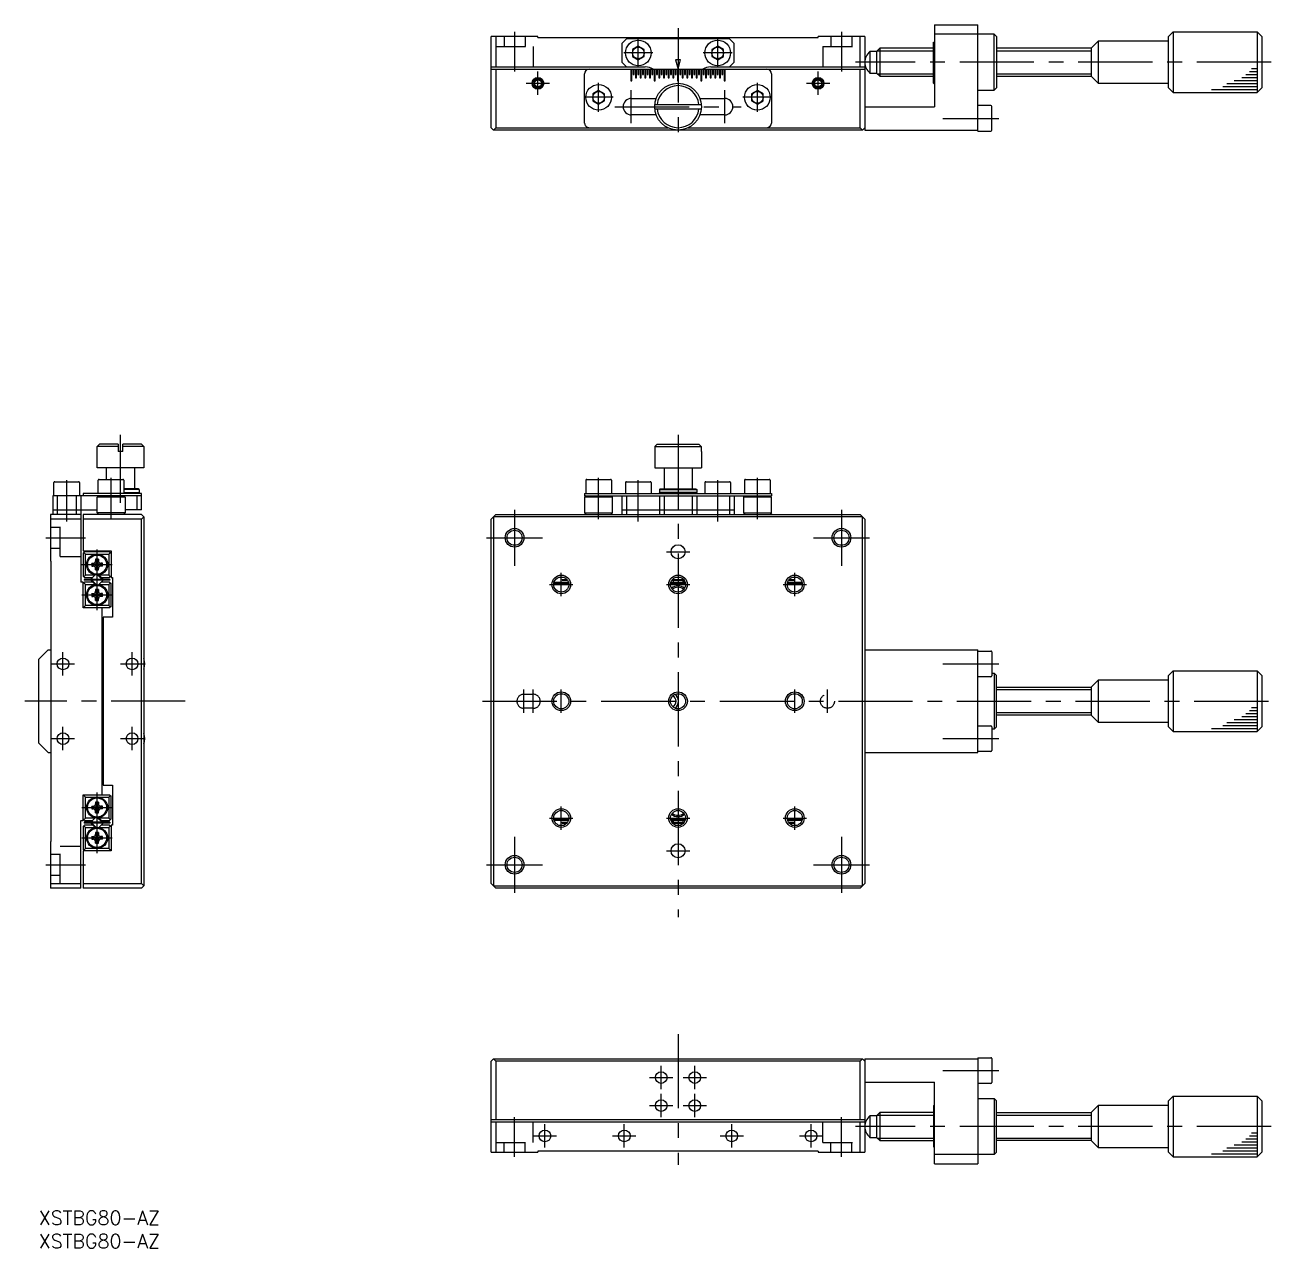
# Model space of a CAD drawing. Extents: x -3 to 541, y -8 to 254.
# Drawn here: x -2.9 to 263.9, y -8 to 253.8 of the extents above; entities that cross this region are included whole.
import ezdxf

# ---------------------------------------------------------------- set-up
doc = ezdxf.new("R2010")
doc.units = 0
doc.header["$LTSCALE"] = 0.5
doc.linetypes.add('CENTER', pattern=[50.8, 31.75, -6.35, 6.35, -6.35])
doc.linetypes.add('DASHED', pattern=[19.05, 12.7, -6.35])
for name, color, linetype in [('MSM_CENTER', 1, 'CENTER'), ('MSM_CONTINUOUS', 7, 'CONTINUOUS'), ('MSM_DASHED', 4, 'DASHED'), ('MSM_NARROW', 5, 'CONTINUOUS'), ('MSM_PART_NUMBER', 7, 'CONTINUOUS')]:
    doc.layers.add(name, color=color, linetype=linetype)
doc.styles.get("Standard").update_dxf_attribs({"font": 'txt.shx', "height": 3, "bigfont": 'bigfont.shx'})

# ---------------------------------------------------------------- blocks, each defined once
blk = doc.blocks.new('*U4')
at = {"layer": 'MSM_PART_NUMBER'}
blk.add_text('XSTBG80-AZ', height=3, dxfattribs=at).set_placement((0, -3))
blk = doc.blocks.new('*U5')
at = {"layer": 'MSM_PART_NUMBER'}
blk.add_text('XSTBG80-AZ', height=3, dxfattribs=at).set_placement((0, -8))

msp = doc.modelspace()

# ---------------------------------------------------------------- linework, layer by layer
at = {"layer": 'MSM_CENTER'}
for p, q in [((101.91, 252.33), (101.91, 243.83)), ((128.41, 244.73), (128.41, 250.93)), ((136.91, 253.13), (136.91, 229.33)), ((145.41, 244.73), (145.41, 250.93)), ((171.91, 252.33), (171.91, 243.83)), ((131.51, 247.83), (125.31, 247.83)), ((148.51, 247.83), (142.31, 247.83)), ((263.91, 245.83), (174.91, 245.83)), ((106.91, 238.83), (106.91, 243.83)), ((166.91, 238.83), (166.91, 243.83)), ((104.41, 241.33), (109.41, 241.33)), ((119.91, 235.23), (119.91, 241.43)), ((153.91, 235.23), (153.91, 241.43)), ((164.41, 241.33), (169.41, 241.33)), ((123.01, 238.33), (116.81, 238.33)), ((126.91, 232.83), (126.91, 239.83)), ((146.91, 232.83), (146.91, 239.83)), ((157.01, 238.33), (150.81, 238.33)), ((123.41, 236.33), (150.41, 236.33)), ((193.61, 233.83), (205.61, 233.83)), ((17.5, 151.55), (17.5, 166.05)), ((136.91, 166.05), (136.91, 62.8)), ((6, 147.52), (6, 156.4)), ((15.5, 148.02), (15.5, 156.9)), ((119.91, 148.02), (119.91, 156.9)), ((128.41, 147.52), (128.41, 156.4)), ((145.41, 147.52), (145.41, 156.4)), ((153.91, 148.02), (153.91, 156.9)), ((101.91, 150.05), (101.91, 138.05)), ((171.91, 150.05), (171.91, 138.05)), ((1.5, 144.05), (10, 144.05)), ((12.5, 128.55), (12.5, 141.55)), ((95.91, 144.05), (107.91, 144.05)), ((165.91, 144.05), (177.91, 144.05)), ((134.41, 141.05), (139.41, 141.05)), ((9.25, 138.3), (15.75, 138.3)), ((111.91, 131.55), (111.91, 136.55)), ((161.91, 131.55), (161.91, 136.55)), ((109.41, 134.05), (114.41, 134.05)), ((134.41, 134.05), (139.41, 134.05)), ((159.41, 134.05), (164.41, 134.05)), ((9.25, 131.8), (15.75, 131.8)), ((5.2, 114.55), (5.2, 119.55)), ((20, 114.55), (20, 119.55)), ((2.7, 117.05), (7.7, 117.05)), ((17.5, 117.05), (22.5, 117.05)), ((193.61, 117.05), (205.61, 117.05)), ((103.91, 106.55), (103.91, 111.55)), ((105.91, 106.55), (105.91, 111.55)), ((111.91, 106.55), (111.91, 111.55)), ((161.91, 106.55), (161.91, 111.55)), ((168.91, 106.55), (168.91, 111.55)), ((31.4, 109.05), (-2.95, 109.05)), ((95.05, 109.05), (263.91, 109.05)), ((5.2, 98.55), (5.2, 103.55)), ((20, 98.55), (20, 103.55)), ((2.7, 101.05), (7.7, 101.05)), ((17.5, 101.05), (22.5, 101.05)), ((193.61, 101.05), (205.61, 101.05)), ((12.5, 76.55), (12.5, 89.55)), ((9.25, 86.3), (15.75, 86.3)), ((111.91, 81.55), (111.91, 86.55)), ((161.91, 81.55), (161.91, 86.55)), ((109.41, 84.05), (114.41, 84.05)), ((134.41, 84.05), (139.41, 84.05)), ((159.41, 84.05), (164.41, 84.05)), ((9.25, 79.8), (15.75, 79.8)), ((101.91, 80.05), (101.91, 68.05)), ((171.91, 80.05), (171.91, 68.05)), ((134.41, 77.05), (139.41, 77.05)), ((1.5, 74.05), (10, 74.05)), ((95.91, 74.05), (107.91, 74.05)), ((165.91, 74.05), (177.91, 74.05)), ((136.91, 37.81), (136.91, 9.84)), ((133.31, 26.01), (133.31, 31.01)), ((140.51, 26.01), (140.51, 31.01)), ((193.61, 30), (205.61, 30)), ((130.81, 28.51), (135.81, 28.51)), ((138.01, 28.51), (143.01, 28.51)), ((133.31, 20.01), (133.31, 25.01)), ((140.51, 20.01), (140.51, 25.01)), ((130.81, 22.51), (135.81, 22.51)), ((138.01, 22.51), (143.01, 22.51)), ((101.91, 11.51), (101.91, 20.01)), ((171.91, 11.51), (171.91, 20.01)), ((108.41, 13.51), (108.41, 18.51)), ((125.41, 13.51), (125.41, 18.51)), ((148.41, 13.51), (148.41, 18.51)), ((165.41, 13.51), (165.41, 18.51)), ((263.91, 18), (174.91, 18)), ((105.91, 16.01), (110.91, 16.01)), ((122.91, 16.01), (127.91, 16.01)), ((145.91, 16.01), (150.91, 16.01)), ((162.91, 16.01), (167.91, 16.01))]:
    msp.add_line(p, q, dxfattribs=at)
at = {"layer": 'MSM_CONTINUOUS'}
for p, q in [((191.81, 253.83), (191.81, 236.33)), ((191.81, 253.83), (201.11, 253.83)), ((201.11, 231.33), (201.11, 253.83)), ((106.91, 251.33), (96.91, 251.33)), ((96.91, 231.83), (96.91, 251.33)), ((97.91, 251.33), (97.91, 244.83)), ((106.91, 251.13), (106.91, 251.33)), ((106.91, 251.13), (166.91, 251.13)), ((166.91, 251.13), (166.91, 251.33)), ((176.91, 251.33), (166.91, 251.33)), ((175.91, 244.83), (175.91, 251.33)), ((176.91, 251.33), (176.91, 231.33)), ((204.61, 251.83), (191.81, 251.83)), ((205.11, 251.33), (204.61, 251.83)), ((204.61, 239.83), (204.61, 251.83)), ((205.11, 251.33), (205.11, 240.33)), ((241.91, 251.33), (242.91, 252.33)), ((241.91, 240.33), (241.91, 251.33)), ((242.91, 252.33), (260.91, 252.33)), ((242.91, 252.33), (242.91, 239.33)), ((260.91, 252.33), (261.91, 251.33)), ((260.91, 252.33), (260.91, 239.33)), ((261.91, 251.33), (261.91, 240.33)), ((125.91, 250.83), (124.91, 249.83)), ((124.91, 249.83), (124.91, 245.83)), ((147.91, 250.83), (125.91, 250.83)), ((128.41, 249.27), (127.16, 248.55)), ((127.16, 248.55), (127.16, 247.1)), ((129.66, 248.55), (128.41, 249.27)), ((129.66, 247.1), (129.66, 248.55)), ((145.41, 249.27), (144.16, 248.55)), ((144.16, 248.55), (144.16, 247.1)), ((146.66, 248.55), (145.41, 249.27)), ((146.66, 247.1), (146.66, 248.55)), ((148.91, 249.83), (147.91, 250.83)), ((148.91, 245.83), (148.91, 249.83)), ((180.11, 248.83), (179.41, 248.13)), ((180.11, 248.83), (180.11, 242.83)), ((191.61, 248.83), (180.11, 248.83)), ((191.61, 241.38), (191.61, 250.13)), ((191.61, 250.13), (191.81, 250.13)), ((225.41, 248.83), (205.11, 248.83)), ((226.91, 250.33), (225.41, 248.83)), ((225.41, 248.83), (225.41, 242.83)), ((241.91, 250.33), (226.91, 250.33)), ((226.91, 250.33), (226.91, 241.33)), ((124.91, 245.83), (125.91, 244.83)), ((127.16, 247.1), (128.41, 246.38)), ((128.41, 246.38), (129.66, 247.1)), ((137.45, 246.33), (136.37, 246.33)), ((136.37, 246.33), (136.91, 244.33)), ((136.91, 244.33), (137.45, 246.33)), ((144.16, 247.1), (145.41, 246.38)), ((145.41, 246.38), (146.66, 247.1)), ((147.91, 244.83), (148.91, 245.83)), ((177.98, 248.13), (177.98, 243.53)), ((179.41, 248.13), (177.98, 248.13)), ((179.41, 248.13), (179.41, 243.53)), ((96.91, 244.83), (129.91, 244.83)), ((96.91, 244.33), (176.91, 244.33)), ((97.91, 244.33), (97.91, 231.83)), ((116.91, 232.83), (116.91, 243.33)), ((126.81, 244.33), (126.81, 241.83)), ((127.01, 241.83), (127.01, 244.33)), ((127.31, 244.33), (127.31, 243.23)), ((127.31, 243.23), (127.51, 243.23)), ((127.51, 243.23), (127.51, 244.33)), ((127.81, 244.33), (127.81, 242.53)), ((128.01, 242.53), (128.01, 244.33)), ((128.31, 244.33), (128.31, 243.23)), ((128.31, 243.23), (128.51, 243.23)), ((128.51, 243.23), (128.51, 244.33)), ((128.81, 244.33), (128.81, 242.53)), ((129.01, 242.53), (129.01, 244.33)), ((129.31, 244.33), (129.31, 243.23)), ((129.31, 243.23), (129.51, 243.23)), ((129.51, 243.23), (129.51, 244.33)), ((129.81, 244.33), (129.81, 242.53)), ((130.01, 242.53), (130.01, 244.33)), ((130.31, 244.33), (130.31, 243.23)), ((130.31, 243.23), (130.51, 243.23)), ((130.51, 243.23), (130.51, 244.33)), ((130.81, 244.33), (130.81, 242.53)), ((131.01, 242.53), (131.01, 244.33)), ((131.31, 244.33), (131.31, 243.23)), ((131.31, 243.23), (131.51, 243.23)), ((131.51, 243.23), (131.51, 244.33)), ((131.81, 244.33), (131.81, 241.83)), ((132.01, 241.83), (132.01, 244.33)), ((132.31, 244.33), (132.31, 243.23)), ((132.31, 243.23), (132.51, 243.23)), ((132.51, 243.23), (132.51, 244.33)), ((132.81, 244.33), (132.81, 242.53)), ((133.01, 242.53), (133.01, 244.33)), ((133.31, 244.33), (133.31, 243.23)), ((133.31, 243.23), (133.51, 243.23)), ((133.51, 243.23), (133.51, 244.33)), ((133.81, 244.33), (133.81, 242.53)), ((134.01, 242.53), (134.01, 244.33)), ((134.31, 244.33), (134.31, 243.23)), ((134.31, 243.23), (134.51, 243.23)), ((134.51, 243.23), (134.51, 244.33)), ((134.81, 244.33), (134.81, 242.53)), ((135.01, 242.53), (135.01, 244.33)), ((135.31, 244.33), (135.31, 243.23)), ((135.31, 243.23), (135.51, 243.23)), ((135.51, 243.23), (135.51, 244.33)), ((135.81, 244.33), (135.81, 242.53)), ((136.01, 242.53), (136.01, 244.33)), ((136.31, 244.33), (136.31, 243.23)), ((136.31, 243.23), (136.51, 243.23)), ((136.51, 243.23), (136.51, 244.33)), ((136.81, 244.33), (136.81, 241.83)), ((137.01, 241.83), (137.01, 244.33)), ((137.31, 244.33), (137.31, 243.23)), ((137.31, 243.23), (137.51, 243.23)), ((137.51, 243.23), (137.51, 244.33)), ((137.81, 244.33), (137.81, 242.53)), ((138.01, 242.53), (138.01, 244.33)), ((138.31, 244.33), (138.31, 243.23)), ((138.31, 243.23), (138.51, 243.23)), ((138.51, 243.23), (138.51, 244.33)), ((138.81, 244.33), (138.81, 242.53)), ((139.01, 242.53), (139.01, 244.33)), ((139.31, 244.33), (139.31, 243.23)), ((139.31, 243.23), (139.51, 243.23)), ((139.51, 243.23), (139.51, 244.33)), ((139.81, 244.33), (139.81, 242.53)), ((140.01, 242.53), (140.01, 244.33)), ((140.31, 244.33), (140.31, 243.23)), ((140.31, 243.23), (140.51, 243.23)), ((140.51, 243.23), (140.51, 244.33)), ((140.81, 244.33), (140.81, 242.53)), ((141.01, 242.53), (141.01, 244.33)), ((141.31, 244.33), (141.31, 243.23)), ((141.31, 243.23), (141.51, 243.23)), ((141.51, 243.23), (141.51, 244.33)), ((141.81, 244.33), (141.81, 241.83)), ((142.01, 241.83), (142.01, 244.33)), ((142.31, 244.33), (142.31, 243.23)), ((142.31, 243.23), (142.51, 243.23)), ((142.51, 243.23), (142.51, 244.33)), ((142.81, 244.33), (142.81, 242.53)), ((143.01, 242.53), (143.01, 244.33)), ((143.31, 244.33), (143.31, 243.23)), ((143.31, 243.23), (143.51, 243.23)), ((143.51, 243.23), (143.51, 244.33)), ((143.81, 244.33), (143.81, 242.53)), ((143.91, 244.83), (176.91, 244.83)), ((144.01, 242.53), (144.01, 244.33)), ((144.31, 244.33), (144.31, 243.23)), ((144.31, 243.23), (144.51, 243.23)), ((144.51, 243.23), (144.51, 244.33)), ((144.81, 244.33), (144.81, 242.53)), ((145.01, 242.53), (145.01, 244.33)), ((145.31, 244.33), (145.31, 243.23)), ((145.31, 243.23), (145.51, 243.23)), ((145.51, 243.23), (145.51, 244.33)), ((145.81, 244.33), (145.81, 242.53)), ((146.01, 242.53), (146.01, 244.33)), ((146.31, 244.33), (146.31, 243.23)), ((146.31, 243.23), (146.51, 243.23)), ((146.51, 243.23), (146.51, 244.33)), ((146.81, 244.33), (146.81, 241.83)), ((147.01, 241.83), (147.01, 244.33)), ((156.91, 243.33), (156.91, 232.83)), ((175.91, 231.83), (175.91, 244.33)), ((177.98, 243.53), (179.41, 243.53)), ((179.41, 243.53), (180.11, 242.83)), ((106.16, 241.76), (106.91, 242.19)), ((106.16, 240.89), (106.16, 241.76)), ((106.91, 240.46), (106.16, 240.89)), ((106.91, 242.19), (107.66, 241.76)), ((107.66, 240.89), (106.91, 240.46)), ((107.66, 241.76), (107.66, 240.89)), ((126.81, 241.83), (127.01, 241.83)), ((127.81, 242.53), (128.01, 242.53)), ((128.81, 242.53), (129.01, 242.53)), ((129.81, 242.53), (130.01, 242.53)), ((130.81, 242.53), (131.01, 242.53)), ((131.81, 241.83), (132.01, 241.83)), ((132.81, 242.53), (133.01, 242.53)), ((133.81, 242.53), (134.01, 242.53)), ((134.81, 242.53), (135.01, 242.53)), ((135.81, 242.53), (136.01, 242.53)), ((136.81, 241.83), (137.01, 241.83)), ((137.81, 242.53), (138.01, 242.53)), ((138.81, 242.53), (139.01, 242.53)), ((139.81, 242.53), (140.01, 242.53)), ((140.81, 242.53), (141.01, 242.53)), ((141.81, 241.83), (142.01, 241.83)), ((142.81, 242.53), (143.01, 242.53)), ((143.81, 242.53), (144.01, 242.53)), ((144.81, 242.53), (145.01, 242.53)), ((145.81, 242.53), (146.01, 242.53)), ((146.81, 241.83), (147.01, 241.83)), ((166.16, 241.76), (166.91, 242.19)), ((166.16, 240.89), (166.16, 241.76)), ((166.91, 240.46), (166.16, 240.89)), ((166.91, 242.19), (167.66, 241.76)), ((167.66, 240.89), (166.91, 240.46)), ((167.66, 241.76), (167.66, 240.89)), ((180.11, 242.83), (191.61, 242.83)), ((191.61, 241.38), (191.81, 241.18)), ((204.61, 239.83), (205.11, 240.33)), ((205.11, 242.83), (225.41, 242.83)), ((225.41, 242.83), (226.91, 241.33)), ((226.91, 241.33), (241.91, 241.33)), ((241.91, 240.33), (242.91, 239.33)), ((260.91, 239.33), (261.91, 240.33)), ((119.91, 239.77), (118.66, 239.05)), ((118.66, 239.05), (118.66, 237.6)), ((118.66, 237.6), (119.91, 236.88)), ((121.16, 239.05), (119.91, 239.77)), ((119.91, 236.88), (121.16, 237.6)), ((121.16, 237.6), (121.16, 239.05)), ((126.91, 238.08), (132.23, 238.08)), ((141.59, 238.08), (146.91, 238.08)), ((153.91, 239.77), (152.66, 239.05)), ((152.66, 239.05), (152.66, 237.6)), ((152.66, 237.6), (153.91, 236.88)), ((155.16, 239.05), (153.91, 239.77)), ((153.91, 236.88), (155.16, 237.6)), ((155.16, 237.6), (155.16, 239.05)), ((201.11, 239.83), (204.61, 239.83)), ((242.91, 239.33), (260.91, 239.33)), ((131.94, 236.83), (141.89, 236.83)), ((141.89, 235.83), (131.94, 235.83)), ((176.91, 236.33), (191.81, 236.33)), ((203.91, 236.58), (201.11, 236.58)), ((204.11, 236.37), (204.11, 236.38)), ((204.11, 231.28), (204.11, 236.37)), ((132.23, 234.58), (126.91, 234.58)), ((146.91, 234.58), (141.59, 234.58)), ((97.41, 231.33), (96.91, 231.83)), ((97.91, 231.83), (97.41, 231.33)), ((176.41, 231.33), (97.41, 231.33)), ((97.91, 231.83), (134.73, 231.83)), ((139.09, 231.83), (175.91, 231.83)), ((175.91, 231.83), (176.41, 231.33)), ((176.41, 231.33), (176.91, 231.83)), ((176.91, 231.33), (201.11, 231.33)), ((201.11, 231.08), (201.11, 231.33)), ((201.11, 231.08), (203.91, 231.08)), ((13, 164.05), (12.5, 163.55)), ((12.5, 159.05), (12.5, 163.55)), ((17, 163.55), (12.5, 163.55)), ((17, 164.05), (13, 164.05)), ((17, 164.05), (17, 162.55)), ((22, 164.05), (18, 164.05)), ((18, 162.55), (18, 164.05)), ((22.5, 163.55), (18, 163.55)), ((22.5, 163.55), (22, 164.05)), ((22.5, 163.55), (22.5, 159.05)), ((132.44, 164.05), (131.94, 163.55)), ((131.94, 163.55), (141.89, 163.55)), ((131.94, 163.55), (131.94, 162.55)), ((132.44, 164.05), (141.39, 164.05)), ((141.39, 164.05), (141.89, 163.55)), ((141.89, 163.55), (141.89, 162.55)), ((18, 162.55), (17, 162.55)), ((131.91, 162.55), (131.91, 159.05)), ((131.91, 162.55), (131.94, 162.55)), ((141.89, 162.55), (141.91, 162.55)), ((141.91, 162.55), (141.91, 159.05)), ((22.5, 159.05), (12.5, 159.05)), ((14.5, 156.55), (14.5, 159.05)), ((20.5, 159.05), (20.5, 154.55)), ((131.91, 159.05), (141.91, 159.05)), ((133.91, 159.05), (133.91, 154.55)), ((139.91, 159.05), (139.91, 154.55)), ((3.25, 153.05), (3.25, 155.85)), ((3.45, 156.05), (8.55, 156.05)), ((8.75, 155.85), (8.75, 153.05)), ((12.75, 153.55), (12.75, 156.35)), ((12.95, 156.55), (18.05, 156.55)), ((18.25, 156.35), (18.25, 153.55)), ((117.16, 156.35), (117.16, 153.55)), ((117.36, 156.55), (122.46, 156.55)), ((122.66, 156.35), (122.66, 153.55)), ((125.66, 155.85), (125.66, 153.55)), ((125.86, 156.05), (130.96, 156.05)), ((131.16, 155.85), (131.16, 153.55)), ((142.66, 155.85), (142.66, 153.55)), ((142.86, 156.05), (147.96, 156.05)), ((148.16, 155.85), (148.16, 153.55)), ((151.16, 156.35), (151.16, 153.55)), ((151.36, 156.55), (156.46, 156.55)), ((156.66, 156.35), (156.66, 153.55)), ((22, 153.05), (3, 153.05)), ((3, 153.05), (3, 149.05)), ((4, 149.05), (4, 153.05)), ((8, 153.05), (8, 149.05)), ((9, 153.05), (9, 134.55)), ((22, 153.55), (9.5, 153.55)), ((9.5, 153.55), (9.5, 153.05)), ((12.5, 152.75), (12.8, 153.05)), ((12.5, 149.35), (12.5, 152.75)), ((18.5, 152.75), (12.5, 152.75)), ((18.5, 152.75), (18.2, 153.05)), ((21.3, 154.55), (18.25, 154.55)), ((21.5, 154.35), (18.25, 154.35)), ((18.25, 153.75), (21.5, 153.75)), ((18.5, 152.75), (18.5, 149.35)), ((21, 153.05), (21, 150.05)), ((21.5, 154.35), (21.3, 154.55)), ((21.3, 153.55), (21.5, 153.75)), ((21.5, 154.35), (21.5, 153.75)), ((22, 150.05), (22, 153.55)), ((116.91, 153.55), (116.91, 153.05)), ((116.91, 153.55), (156.91, 153.55)), ((116.91, 153.05), (156.91, 153.05)), ((117.21, 153.05), (116.91, 152.75)), ((116.91, 152.75), (116.91, 149.35)), ((116.91, 152.75), (116.91, 152.75)), ((122.91, 152.75), (116.91, 152.75)), ((122.91, 152.75), (122.61, 153.05)), ((122.91, 149.35), (122.91, 152.75)), ((124.91, 153.05), (124.91, 149.05)), ((125.91, 153.05), (125.91, 149.05)), ((132.91, 154.35), (133.11, 154.55)), ((132.91, 154.35), (132.91, 153.75)), ((132.91, 154.35), (140.91, 154.35)), ((133.11, 153.55), (132.91, 153.75)), ((140.91, 153.75), (132.91, 153.75)), ((132.91, 153.05), (132.91, 149.05)), ((133.11, 154.55), (140.71, 154.55)), ((133.91, 153.05), (133.91, 149.05)), ((139.91, 153.05), (139.91, 149.05)), ((140.71, 154.55), (140.91, 154.35)), ((140.71, 153.55), (140.91, 153.75)), ((140.91, 154.35), (140.91, 153.75)), ((140.91, 153.05), (140.91, 149.05)), ((147.91, 153.05), (147.91, 149.05)), ((148.91, 153.05), (148.91, 149.05)), ((151.21, 153.05), (150.91, 152.75)), ((150.91, 152.75), (150.91, 149.35)), ((150.91, 152.75), (150.91, 152.75)), ((156.91, 152.75), (150.91, 152.75)), ((156.91, 152.75), (156.61, 153.05)), ((156.91, 153.55), (156.91, 153.05)), ((156.91, 149.35), (156.91, 152.75)), ((3, 150.05), (12.5, 150.05)), ((22, 150.05), (18.5, 150.05)), ((124.91, 150.05), (148.91, 150.05)), ((2.5, 149.05), (2.5, 139.05)), ((9, 149.05), (2.5, 149.05)), ((9, 148.05), (2.5, 148.05)), ((9.5, 149.05), (9.5, 141.25)), ((22, 149.05), (9.5, 149.05)), ((22, 148.05), (9.5, 148.05)), ((18.5, 149.35), (12.5, 149.35)), ((12.5, 149.35), (12.8, 149.05)), ((18.2, 149.05), (18.5, 149.35)), ((22, 149.05), (22.5, 148.55)), ((22, 148.05), (22.5, 148.55)), ((22, 70.05), (22, 148.05)), ((22.5, 148.55), (22.5, 69.55)), ((96.91, 148.05), (97.91, 149.05)), ((96.91, 70.05), (96.91, 148.05)), ((97.41, 148.55), (97.41, 69.55)), ((176.41, 148.55), (97.41, 148.55)), ((97.91, 149.05), (175.91, 149.05)), ((116.91, 149.35), (122.91, 149.35)), ((116.91, 149.35), (117.21, 149.05)), ((122.61, 149.05), (122.91, 149.35)), ((150.91, 149.35), (156.91, 149.35)), ((150.91, 149.35), (151.21, 149.05)), ((156.91, 149.35), (156.61, 149.05)), ((175.91, 149.05), (176.91, 148.05)), ((176.41, 69.55), (176.41, 148.55)), ((176.91, 148.05), (176.91, 70.05)), ((2.7, 139.05), (2.5, 139.05)), ((2.7, 79.05), (2.7, 139.05)), ((9.5, 141.25), (15.5, 141.25)), ((9.8, 141.05), (9.5, 140.75)), ((9.5, 140.75), (9.5, 135.85)), ((10, 140.55), (9.65, 140.9)), ((15.2, 141.05), (9.8, 141.05)), ((10, 136.05), (10, 140.55)), ((10, 140.55), (15, 140.55)), ((11.8, 141.05), (11.6, 141.25)), ((12.8, 139.45), (12.2, 139.45)), ((12.41, 139.24), (12.2, 139.45)), ((12.2, 139.45), (12.2, 139.1)), ((12.59, 139.24), (12.41, 139.24)), ((12.41, 139.24), (12.41, 138.89)), ((12.59, 139.24), (12.8, 139.45)), ((12.59, 138.89), (12.59, 139.24)), ((12.8, 139.45), (12.8, 139.1)), ((13.4, 141.25), (13.2, 141.05)), ((15, 140.55), (15.35, 140.9)), ((15, 140.55), (15, 136.05)), ((15.2, 141.05), (15.5, 140.75)), ((15.5, 141.25), (15.5, 135.55)), ((11.35, 138.6), (11.35, 138)), ((11.56, 138.39), (11.35, 138.6)), ((11.35, 138.6), (11.7, 138.6)), ((11.56, 138.21), (11.35, 138)), ((11.35, 138), (11.7, 138)), ((11.56, 138.39), (11.56, 138.21)), ((11.56, 138.39), (11.91, 138.39)), ((11.56, 138.21), (11.91, 138.21)), ((12.2, 137.15), (12.2, 137.5)), ((12.41, 137.36), (12.2, 137.15)), ((12.2, 137.15), (12.8, 137.15)), ((12.41, 137.36), (12.41, 137.71)), ((12.41, 137.36), (12.59, 137.36)), ((12.59, 137.36), (12.59, 137.71)), ((12.59, 137.36), (12.8, 137.15)), ((12.8, 137.15), (12.8, 137.5)), ((13.44, 138.39), (13.09, 138.39)), ((13.44, 138.21), (13.09, 138.21)), ((13.65, 138.6), (13.3, 138.6)), ((13.65, 138), (13.3, 138)), ((13.44, 138.39), (13.65, 138.6)), ((13.44, 138.21), (13.44, 138.39)), ((13.44, 138.21), (13.65, 138)), ((13.65, 138), (13.65, 138.6)), ((9.5, 134.55), (9, 134.55)), ((9.5, 134.55), (9, 134.55)), ((9.8, 135.55), (9.5, 135.85)), ((9.5, 129.05), (9.5, 134.55)), ((9.8, 134.55), (9.5, 134.25)), ((10, 136.05), (9.65, 135.7)), ((9.65, 134.4), (10, 134.05)), ((9.75, 135.15), (9.75, 134.95)), ((15.25, 135.15), (9.75, 135.15)), ((15.25, 134.95), (9.75, 134.95)), ((9.8, 135.55), (11.59, 135.55)), ((11.59, 134.55), (9.8, 134.55)), ((12.09, 136.05), (10, 136.05)), ((10, 129.55), (10, 134.05)), ((10, 134.05), (12.09, 134.05)), ((11.19, 135.16), (12.12, 136.08)), ((11.19, 135.15), (11.19, 135.16)), ((11.2, 135.15), (11.19, 135.16)), ((11.19, 134.95), (11.19, 134.95)), ((11.19, 134.95), (11.2, 134.95)), ((12.12, 134.02), (11.19, 134.95)), ((11.25, 134.95), (12.18, 134.03)), ((12.31, 134.04), (11.4, 134.95)), ((13.6, 135.15), (12.69, 136.06)), ((13.74, 135.15), (12.82, 136.08)), ((12.88, 136.08), (13.81, 135.16)), ((13.81, 134.95), (12.88, 134.02)), ((15, 136.05), (12.91, 136.05)), ((12.91, 134.05), (15, 134.05)), ((13.42, 135.55), (15.2, 135.55)), ((15.2, 134.55), (13.42, 134.55)), ((13.81, 135.16), (13.8, 135.15)), ((13.8, 134.95), (13.81, 134.95)), ((13.81, 135.16), (13.81, 135.15)), ((13.81, 134.95), (13.81, 134.95)), ((15.35, 135.7), (15, 136.05)), ((15, 134.05), (15.35, 134.4)), ((15, 134.05), (15, 129.55)), ((15.5, 135.85), (15.2, 135.55)), ((15.2, 134.55), (15.5, 134.25)), ((15.25, 135.15), (15.25, 134.95)), ((15.5, 135.55), (15.8, 135.55)), ((15.5, 135.55), (15.8, 135.55)), ((15.5, 129.35), (15.5, 134.25)), ((15.8, 135.55), (15.8, 127.03)), ((113.52, 134.25), (110.3, 134.25)), ((110.37, 134.55), (113.45, 134.55)), ((112.53, 135.55), (111.3, 135.55)), ((112.11, 135.15), (113.1, 135.15)), ((112.11, 135.15), (112.11, 134.95)), ((112.11, 134.95), (113.26, 134.95)), ((138.52, 134.25), (135.3, 134.25)), ((135.37, 134.55), (138.45, 134.55)), ((135.56, 134.95), (138.26, 134.95)), ((135.72, 135.15), (138.1, 135.15)), ((135.91, 135.15), (135.91, 135.33)), ((135.91, 134.55), (135.91, 134.95)), ((137.53, 135.55), (136.3, 135.55)), ((137.91, 135.33), (137.91, 135.15)), ((137.91, 134.95), (137.91, 134.55)), ((163.52, 134.25), (160.3, 134.25)), ((160.37, 134.55), (163.45, 134.55)), ((160.56, 134.95), (161.71, 134.95)), ((160.72, 135.15), (161.71, 135.15)), ((162.53, 135.55), (161.3, 135.55)), ((161.71, 135.15), (161.71, 134.95)), ((11.35, 132.1), (11.35, 131.5)), ((11.56, 131.89), (11.35, 132.1)), ((11.35, 132.1), (11.7, 132.1)), ((11.56, 131.71), (11.35, 131.5)), ((11.35, 131.5), (11.7, 131.5)), ((11.56, 131.89), (11.56, 131.71)), ((11.56, 131.89), (11.91, 131.89)), ((11.56, 131.71), (11.91, 131.71)), ((12.8, 132.95), (12.2, 132.95)), ((12.41, 132.74), (12.2, 132.95)), ((12.2, 132.95), (12.2, 132.6)), ((12.2, 130.65), (12.2, 131)), ((12.41, 130.86), (12.2, 130.65)), ((12.59, 132.74), (12.41, 132.74)), ((12.41, 132.74), (12.41, 132.39)), ((12.41, 130.86), (12.41, 131.21)), ((12.41, 130.86), (12.59, 130.86)), ((12.59, 132.74), (12.8, 132.95)), ((12.59, 132.39), (12.59, 132.74)), ((12.59, 130.86), (12.59, 131.21)), ((12.59, 130.86), (12.8, 130.65)), ((12.8, 132.95), (12.8, 132.6)), ((12.8, 130.65), (12.8, 131)), ((13.44, 131.89), (13.09, 131.89)), ((13.44, 131.71), (13.09, 131.71)), ((13.65, 132.1), (13.3, 132.1)), ((13.65, 131.5), (13.3, 131.5)), ((13.44, 131.89), (13.65, 132.1)), ((13.44, 131.71), (13.44, 131.89)), ((13.44, 131.71), (13.65, 131.5)), ((13.65, 131.5), (13.65, 132.1)), ((9.8, 129.05), (9.5, 129.35)), ((15.2, 129.05), (9.5, 129.05)), ((10, 129.55), (9.65, 129.2)), ((15, 129.55), (10, 129.55)), ((12.2, 130.65), (12.8, 130.65)), ((13.5, 129.05), (13.5, 89.05)), ((15, 129.55), (15.35, 129.2)), ((15.5, 129.35), (15.2, 129.05)), ((13.8, 127.03), (13.8, 91.08)), ((15.8, 127.03), (13.8, 127.03)), ((0, 118.05), (2, 120.05)), ((0, 100.05), (0, 118.05)), ((2, 120.05), (2.7, 120.05)), ((13.8, 120.05), (13.5, 120.05)), ((176.91, 120.05), (201.11, 120.05)), ((201.11, 98.05), (201.11, 120.05)), ((201.11, 119.8), (203.91, 119.8)), ((204.11, 119.6), (204.11, 114.5)), ((204.11, 115.05), (204.61, 115.05)), ((204.61, 115.05), (204.61, 103.05)), ((204.61, 115.05), (205.11, 114.55)), ((241.91, 114.55), (242.91, 115.55)), ((242.91, 115.55), (260.91, 115.55)), ((242.91, 115.55), (242.91, 102.55)), ((260.91, 115.55), (261.91, 114.55)), ((260.91, 115.55), (260.91, 102.55)), ((203.91, 114.3), (201.11, 114.3)), ((205.11, 103.55), (205.11, 114.55)), ((226.91, 113.55), (225.41, 112.05)), ((241.91, 113.55), (226.91, 113.55)), ((226.91, 113.55), (226.91, 104.55)), ((241.91, 103.55), (241.91, 114.55)), ((261.91, 114.55), (261.91, 103.55)), ((13.8, 110.55), (13.5, 110.55)), ((205.11, 112.05), (225.41, 112.05)), ((225.41, 112.05), (225.41, 106.05)), ((13.5, 107.55), (13.8, 107.55)), ((225.41, 106.05), (205.11, 106.05)), ((225.41, 106.05), (226.91, 104.55)), ((226.91, 104.55), (241.91, 104.55)), ((201.11, 103.8), (203.91, 103.8)), ((204.11, 103.6), (204.11, 98.5)), ((204.61, 103.05), (204.11, 103.05)), ((205.11, 103.55), (204.61, 103.05)), ((241.91, 103.55), (242.91, 102.55)), ((242.91, 102.55), (260.91, 102.55)), ((260.91, 102.55), (261.91, 103.55)), ((2, 98.05), (0, 100.05)), ((2, 98.05), (2.7, 98.05)), ((13.8, 98.05), (13.5, 98.05)), ((176.91, 98.05), (201.11, 98.05)), ((203.91, 98.3), (201.11, 98.3)), ((13.8, 91.08), (15.8, 91.08)), ((15.8, 91.08), (15.8, 82.55)), ((9.5, 89.05), (15.2, 89.05)), ((9.5, 83.55), (9.5, 89.05)), ((9.8, 89.05), (9.5, 88.75)), ((10, 88.55), (9.65, 88.9)), ((10, 84.05), (10, 88.55)), ((10, 88.55), (15, 88.55)), ((15, 88.55), (15.35, 88.9)), ((15, 88.55), (15, 84.05)), ((15.2, 89.05), (15.5, 88.75)), ((15.5, 83.85), (15.5, 88.75)), ((11.35, 86.6), (11.35, 86)), ((11.56, 86.39), (11.35, 86.6)), ((11.35, 86.6), (11.7, 86.6)), ((11.56, 86.21), (11.35, 86)), ((11.35, 86), (11.7, 86)), ((11.56, 86.39), (11.56, 86.21)), ((11.56, 86.39), (11.91, 86.39)), ((11.56, 86.21), (11.91, 86.21)), ((12.8, 87.45), (12.2, 87.45)), ((12.41, 87.24), (12.2, 87.45)), ((12.2, 87.45), (12.2, 87.1)), ((12.2, 85.15), (12.2, 85.5)), ((12.59, 87.24), (12.41, 87.24)), ((12.41, 87.24), (12.41, 86.89)), ((12.41, 85.36), (12.41, 85.71)), ((12.59, 87.24), (12.8, 87.45)), ((12.59, 86.89), (12.59, 87.24)), ((12.59, 85.36), (12.59, 85.71)), ((12.8, 87.45), (12.8, 87.1)), ((12.8, 85.15), (12.8, 85.5)), ((13.44, 86.39), (13.09, 86.39)), ((13.44, 86.21), (13.09, 86.21)), ((13.65, 86.6), (13.3, 86.6)), ((13.65, 86), (13.3, 86)), ((13.44, 86.39), (13.65, 86.6)), ((13.44, 86.21), (13.44, 86.39)), ((13.44, 86.21), (13.65, 86)), ((13.65, 86), (13.65, 86.6)), ((9, 69.05), (9, 83.55)), ((9, 83.55), (9.5, 83.55)), ((9, 83.55), (9.5, 83.55)), ((9.8, 83.55), (9.5, 83.85)), ((10, 84.05), (9.65, 83.7)), ((9.75, 83.15), (9.75, 82.95)), ((15.25, 83.15), (9.75, 83.15)), ((15.25, 82.95), (9.75, 82.95)), ((9.8, 83.55), (11.59, 83.55)), ((12.09, 84.05), (10, 84.05)), ((11.19, 83.16), (12.12, 84.08)), ((11.19, 83.15), (11.19, 83.16)), ((11.2, 83.15), (11.19, 83.16)), ((11.19, 82.95), (11.19, 82.95)), ((11.19, 82.95), (11.2, 82.95)), ((12.12, 82.02), (11.19, 82.95)), ((11.26, 82.95), (12.18, 82.03)), ((12.31, 82.04), (11.4, 82.95)), ((12.41, 85.36), (12.2, 85.15)), ((12.2, 85.15), (12.8, 85.15)), ((12.41, 85.36), (12.59, 85.36)), ((12.59, 85.36), (12.8, 85.15)), ((13.6, 83.15), (12.69, 84.06)), ((13.75, 83.15), (12.82, 84.08)), ((12.88, 84.08), (13.81, 83.16)), ((13.81, 82.95), (12.88, 82.02)), ((15, 84.05), (12.91, 84.05)), ((13.42, 83.55), (15.2, 83.55)), ((13.81, 83.16), (13.8, 83.15)), ((13.8, 82.95), (13.81, 82.95)), ((13.81, 83.16), (13.81, 83.15)), ((13.81, 82.95), (13.81, 82.95)), ((15.35, 83.7), (15, 84.05)), ((15.5, 83.85), (15.2, 83.55)), ((15.25, 83.15), (15.25, 82.95)), ((110.3, 83.85), (113.52, 83.85)), ((113.45, 83.55), (110.37, 83.55)), ((112.11, 83.15), (113.26, 83.15)), ((112.11, 83.15), (112.11, 82.95)), ((112.11, 82.95), (113.1, 82.95)), ((135.3, 83.85), (138.52, 83.85)), ((138.45, 83.55), (135.37, 83.55)), ((135.56, 83.15), (138.26, 83.15)), ((135.72, 82.95), (138.1, 82.95)), ((135.91, 83.15), (135.91, 83.55)), ((135.91, 82.78), (135.91, 82.95)), ((137.91, 83.55), (137.91, 83.15)), ((137.91, 82.95), (137.91, 82.78)), ((160.3, 83.85), (163.52, 83.85)), ((163.45, 83.55), (160.37, 83.55)), ((160.56, 83.15), (161.71, 83.15)), ((160.72, 82.95), (161.71, 82.95)), ((161.71, 83.15), (161.71, 82.95)), ((9.8, 82.55), (9.5, 82.25)), ((9.5, 82.25), (9.5, 77.35)), ((9.65, 82.4), (10, 82.05)), ((11.59, 82.55), (9.8, 82.55)), ((10, 82.05), (12.09, 82.05)), ((10, 77.55), (10, 82.05)), ((11.35, 80.1), (11.35, 79.5)), ((11.56, 79.89), (11.35, 80.1)), ((11.35, 80.1), (11.7, 80.1)), ((12.8, 80.95), (12.2, 80.95)), ((12.41, 80.74), (12.2, 80.95)), ((12.2, 80.95), (12.2, 80.6)), ((12.59, 80.74), (12.41, 80.74)), ((12.41, 80.74), (12.41, 80.39)), ((12.59, 80.74), (12.8, 80.95)), ((12.59, 80.39), (12.59, 80.74)), ((12.8, 80.95), (12.8, 80.6)), ((12.91, 82.05), (15, 82.05)), ((13.65, 80.1), (13.3, 80.1)), ((15.2, 82.55), (13.42, 82.55)), ((13.44, 79.89), (13.65, 80.1)), ((13.65, 79.5), (13.65, 80.1)), ((15, 82.05), (15.35, 82.4)), ((15, 82.05), (15, 77.55)), ((15.2, 82.55), (15.5, 82.25)), ((15.5, 82.55), (15.5, 77.05)), ((15.8, 82.55), (15.5, 82.55)), ((15.8, 82.55), (15.5, 82.55)), ((111.3, 82.55), (112.53, 82.55)), ((136.3, 82.55), (137.53, 82.55)), ((161.3, 82.55), (162.53, 82.55)), ((2.5, 79.05), (2.5, 69.05)), ((2.7, 79.05), (2.5, 79.05)), ((10, 77.55), (9.65, 77.2)), ((15, 77.55), (10, 77.55)), ((11.56, 79.71), (11.35, 79.5)), ((11.35, 79.5), (11.7, 79.5)), ((11.56, 79.89), (11.56, 79.71)), ((11.56, 79.89), (11.91, 79.89)), ((11.56, 79.71), (11.91, 79.71)), ((12.2, 78.65), (12.2, 79)), ((12.41, 78.86), (12.2, 78.65)), ((12.2, 78.65), (12.8, 78.65)), ((12.41, 78.86), (12.41, 79.21)), ((12.41, 78.86), (12.59, 78.86)), ((12.59, 78.86), (12.59, 79.21)), ((12.59, 78.86), (12.8, 78.65)), ((12.8, 78.65), (12.8, 79)), ((13.44, 79.89), (13.09, 79.89)), ((13.44, 79.71), (13.09, 79.71)), ((13.65, 79.5), (13.3, 79.5)), ((13.44, 79.71), (13.44, 79.89)), ((13.44, 79.71), (13.65, 79.5)), ((15, 77.55), (15.35, 77.2)), ((9.8, 77.05), (9.5, 77.35)), ((9.5, 77.05), (9.5, 69.05)), ((15.5, 77.05), (9.5, 77.05)), ((15.5, 77.35), (15.2, 77.05)), ((2.5, 70.05), (9, 70.05)), ((9.5, 70.05), (22, 70.05)), ((22, 70.05), (22.5, 69.55)), ((22, 69.05), (22.5, 69.55)), ((97.91, 69.05), (96.91, 70.05)), ((97.41, 69.55), (176.41, 69.55)), ((175.91, 69.05), (176.91, 70.05)), ((9, 69.05), (2.5, 69.05)), ((22, 69.05), (9.5, 69.05)), ((175.91, 69.05), (97.91, 69.05)), ((97.41, 32.51), (96.91, 32.01)), ((97.41, 32.51), (176.41, 32.51)), ((97.91, 32.01), (97.41, 32.51)), ((175.91, 32.01), (176.41, 32.51)), ((176.41, 32.51), (176.91, 32.01)), ((176.91, 32.5), (176.91, 12.51)), ((176.91, 32.5), (201.11, 32.5)), ((201.11, 32.75), (203.91, 32.75)), ((201.11, 32.75), (201.11, 32.5)), ((201.11, 32.5), (201.11, 10)), ((204.11, 32.55), (204.11, 27.45)), ((96.91, 12.51), (96.91, 32.01)), ((97.91, 32.01), (97.91, 19.51)), ((175.91, 32.01), (97.91, 32.01)), ((175.91, 19.51), (175.91, 32.01)), ((176.91, 27.5), (191.81, 27.5)), ((191.81, 10), (191.81, 27.5)), ((203.91, 27.25), (201.11, 27.25)), ((204.11, 27.45), (204.11, 27.45)), ((241.91, 23.5), (242.91, 24.5)), ((242.91, 24.5), (260.91, 24.5)), ((242.91, 24.5), (242.91, 11.5)), ((260.91, 24.5), (261.91, 23.5)), ((260.91, 24.5), (260.91, 11.5)), ((191.61, 22.45), (191.81, 22.65)), ((191.61, 22.45), (191.61, 13.7)), ((201.11, 24), (204.61, 24)), ((204.61, 24), (204.61, 12)), ((204.61, 24), (205.11, 23.5)), ((205.11, 12.5), (205.11, 23.5)), ((226.91, 22.5), (225.41, 21)), ((241.91, 22.5), (226.91, 22.5)), ((226.91, 22.5), (226.91, 13.5)), ((241.91, 12.5), (241.91, 23.5)), ((261.91, 23.5), (261.91, 12.5)), ((96.91, 19.51), (176.91, 19.51)), ((96.91, 19.01), (176.91, 19.01)), ((97.91, 19.01), (97.91, 12.51)), ((175.91, 12.51), (175.91, 19.01)), ((177.98, 20.3), (177.98, 15.7)), ((179.41, 20.3), (177.98, 20.3)), ((180.11, 21), (179.41, 20.3)), ((179.41, 20.3), (179.41, 15.7)), ((180.11, 21), (180.11, 15)), ((191.61, 21), (180.11, 21)), ((205.11, 21), (225.41, 21)), ((225.41, 21), (225.41, 15)), ((177.98, 15.7), (179.41, 15.7)), ((179.41, 15.7), (180.11, 15)), ((180.11, 15), (191.61, 15)), ((191.61, 13.7), (191.81, 13.7)), ((225.41, 15), (205.11, 15)), ((225.41, 15), (226.91, 13.5)), ((226.91, 13.5), (241.91, 13.5)), ((96.91, 12.51), (106.91, 12.51)), ((106.91, 12.71), (106.91, 12.51)), ((166.91, 12.71), (106.91, 12.71)), ((166.91, 12.71), (166.91, 12.51)), ((166.91, 12.51), (176.91, 12.51)), ((204.61, 12), (191.81, 12)), ((205.11, 12.5), (204.61, 12)), ((241.91, 12.5), (242.91, 11.5)), ((242.91, 11.5), (260.91, 11.5)), ((260.91, 11.5), (261.91, 12.5)), ((191.81, 10), (201.11, 10))]:
    msp.add_line(p, q, dxfattribs=at)
for centre, radius in [((128.41, 247.83), 2.75), ((128.41, 247.83), 1.25), ((145.41, 247.83), 2.75), ((145.41, 247.83), 1.25), ((106.91, 241.33), 1.25), ((106.91, 241.33), 1.07), ((106.91, 241.33), 0.75), ((119.91, 238.33), 2.75), ((136.91, 236.33), 5), ((153.91, 238.33), 2.75), ((166.91, 241.33), 1.25), ((166.91, 241.33), 1.07), ((166.91, 241.33), 0.75), ((119.91, 238.33), 1.25), ((153.91, 238.33), 1.25), ((101.91, 144.05), 1.62), ((171.91, 144.05), 1.62), ((136.91, 141.05), 1.5), ((12.5, 138.3), 2.25), ((12.5, 138.3), 2.05), ((12.5, 131.8), 2.25), ((12.5, 131.8), 2.05), ((111.91, 134.05), 1.62), ((136.91, 134.05), 1.62), ((161.91, 134.05), 1.62), ((5.2, 117.05), 1.25), ((20, 117.05), 1.25), ((111.91, 109.05), 1.62), ((136.91, 109.05), 1.62), ((161.91, 109.05), 1.62), ((5.2, 101.05), 1.25), ((20, 101.05), 1.25), ((12.5, 86.3), 2.25), ((12.5, 86.3), 2.05), ((111.91, 84.05), 1.62), ((136.91, 84.05), 1.62), ((161.91, 84.05), 1.62), ((12.5, 79.8), 2.25), ((12.5, 79.8), 2.05), ((136.91, 77.05), 1.5), ((101.91, 74.05), 1.62), ((171.91, 74.05), 1.62), ((133.31, 28.51), 1.25), ((140.51, 28.51), 1.25), ((133.31, 22.51), 1.25), ((140.51, 22.51), 1.25), ((108.41, 16.01), 1.25), ((125.41, 16.01), 1.25), ((148.41, 16.01), 1.25), ((165.41, 16.01), 1.25)]:
    msp.add_circle(centre, radius, dxfattribs=at)
for centre, radius, start, end in [((179.91, 245.83), 3, 129.9445, 230.0555), ((117.91, 243.33), 1, 90, 180), ((129.91, 241.83), 3, 56.4427, 90), ((143.91, 241.83), 3, 89.9829, 123.5573), ((155.91, 243.33), 1, 0, 90), ((136.91, 236.33), 4.5, 6.3794, 173.6206), ((126.91, 236.33), 1.75, 90, 270), ((146.91, 236.33), 1.75, 270, 90), ((136.91, 236.33), 4.5, 186.3794, 353.6206), ((203.91, 236.38), 0.2, 0, 90), ((117.91, 232.83), 1, 179.9713, 270), ((155.91, 232.83), 1, 270, 0), ((203.91, 231.28), 0.2, 270, 0), ((3.45, 155.85), 0.2, 90, 180), ((8.55, 155.85), 0.2, 0, 90), ((12.95, 156.35), 0.2, 90, 180), ((18.05, 156.35), 0.2, 0, 90), ((117.36, 156.35), 0.2, 90, 180), ((122.46, 156.35), 0.2, 0, 90), ((125.86, 155.85), 0.2, 90, 180), ((130.96, 155.85), 0.2, 0, 90), ((142.86, 155.85), 0.2, 90, 180), ((147.96, 155.85), 0.2, 0, 90), ((151.36, 156.35), 0.2, 90, 180), ((156.46, 156.35), 0.2, 0, 90), ((11.7, 139.1), 0.5, 270, 0), ((11.91, 138.89), 0.5, 270, 0), ((13.09, 138.89), 0.5, 179.9999, 270), ((13.3, 139.1), 0.5, 180, 270), ((11.7, 137.5), 0.5, 0, 90), ((11.91, 137.71), 0.5, 0, 90), ((13.09, 137.71), 0.5, 90, 180), ((13.3, 137.5), 0.5, 90, 180), ((136.91, 131.55), 2.2, 50.2709, 129.7291), ((136.91, 131.55), 1.9, 49.5482, 130.4518), ((138.58, 134.39), 0.678, 123.3896, 165.7649), ((138.65, 134.29), 0.663, 120.4316, 156.4109), ((11.7, 132.6), 0.5, 270, 0), ((11.7, 131), 0.5, 0, 90), ((11.91, 132.39), 0.5, 270, 0), ((11.91, 131.21), 0.5, 0, 90), ((13.09, 132.39), 0.5, 179.9999, 270), ((13.09, 131.21), 0.5, 90, 180), ((13.3, 132.6), 0.5, 180, 270), ((13.3, 131), 0.5, 90, 180), ((20, 117.05), 2.75, 335.38, 24.62), ((203.91, 119.6), 0.2, 0, 90), ((203.91, 114.5), 0.2, 270, 0), ((135.26, 109.05), 1.25, 293.6897, 66.3103), ((135.26, 109.05), 1.75, 303.1429, 56.8571), ((20, 101.05), 2.75, 335.38, 24.62), ((203.91, 103.6), 0.2, 0, 90), ((203.91, 98.5), 0.2, 270, 0), ((11.7, 87.1), 0.5, 270, 0), ((11.7, 85.5), 0.5, 0, 90), ((11.91, 86.89), 0.5, 270, 0), ((11.91, 85.71), 0.5, 0, 90), ((13.09, 86.89), 0.5, 179.9999, 270), ((13.09, 85.71), 0.5, 90, 180), ((13.3, 87.1), 0.5, 180, 270), ((13.3, 85.5), 0.5, 90, 180), ((136.91, 86.55), 2.2, 230.2709, 309.7291), ((135.17, 83.82), 0.663, 300.4317, 336.4109), ((135.24, 83.72), 0.678, 303.3896, 345.7648), ((136.91, 86.55), 1.9, 229.5482, 310.4518), ((11.7, 80.6), 0.5, 270, 0), ((11.91, 80.39), 0.5, 270, 0), ((13.09, 80.39), 0.5, 179.9999, 270), ((13.3, 80.6), 0.5, 180, 270), ((11.7, 79), 0.5, 0, 90), ((11.91, 79.21), 0.5, 0, 90), ((13.09, 79.21), 0.5, 90, 180), ((13.3, 79), 0.5, 90, 180), ((203.91, 32.55), 0.2, 0, 90), ((203.91, 27.45), 0.2, 270, 0), ((179.91, 18), 3, 129.9445, 230.0555)]:
    msp.add_arc(centre, radius, start, end, dxfattribs=at)
at = {"layer": 'MSM_DASHED'}
for p, q in [((99.66, 251.33), (99.66, 249.23)), ((104.16, 251.33), (104.16, 249.23)), ((169.66, 251.33), (169.66, 249.23)), ((174.16, 251.33), (174.16, 249.23)), ((97.91, 249.23), (105.91, 249.23)), ((105.91, 249.23), (105.91, 244.83)), ((167.91, 249.23), (167.91, 244.83)), ((167.91, 249.23), (175.91, 249.23)), ((4.6, 140.05), (4.6, 148.05)), ((2.5, 146.3), (4.6, 146.3)), ((2.5, 141.8), (4.6, 141.8)), ((4.6, 140.05), (9, 140.05)), ((103.91, 110.55), (105.91, 110.55)), ((105.91, 107.55), (103.91, 107.55)), ((4.6, 78.05), (9, 78.05)), ((4.6, 70.05), (4.6, 78.05)), ((2.5, 76.3), (4.6, 76.3)), ((2.5, 71.8), (4.6, 71.8)), ((105.91, 14.61), (105.91, 19.01)), ((167.91, 14.61), (167.91, 19.01)), ((97.91, 14.61), (105.91, 14.61)), ((99.66, 12.51), (99.66, 14.61)), ((104.16, 12.51), (104.16, 14.61)), ((167.91, 14.61), (175.91, 14.61)), ((169.66, 12.51), (169.66, 14.61)), ((174.16, 12.51), (174.16, 14.61))]:
    msp.add_line(p, q, dxfattribs=at)
msp.add_circle((168.91, 109.05), 1.5, dxfattribs=at)
for centre, start, end in [((103.91, 109.05), 90, 270), ((105.91, 109.05), 270, 90)]:
    msp.add_arc(centre, 1.5, start, end, dxfattribs=at)
at = {"layer": 'MSM_NARROW'}
for p, q in [((179.57, 248.29), (191.61, 248.29)), ((205.11, 248.29), (225.41, 248.29)), ((179.57, 243.37), (191.61, 243.37)), ((205.11, 243.37), (225.41, 243.37)), ((258.47, 243.23), (260.91, 243.23)), ((259.29, 243.88), (260.91, 243.88)), ((259.69, 244.53), (260.91, 244.53)), ((253.6, 240.63), (260.91, 240.63)), ((254.41, 241.28), (260.91, 241.28)), ((256.04, 241.93), (260.91, 241.93)), ((257.66, 242.58), (260.91, 242.58)), ((251.16, 239.98), (260.91, 239.98)), ((225.41, 111.51), (205.11, 111.51)), ((259.29, 107.1), (260.91, 107.1)), ((259.69, 107.75), (260.91, 107.75)), ((225.41, 106.59), (205.11, 106.59)), ((254.41, 104.5), (260.91, 104.5)), ((256.04, 105.15), (260.91, 105.15)), ((257.66, 105.8), (260.91, 105.8)), ((258.47, 106.45), (260.91, 106.45)), ((251.16, 103.2), (260.91, 103.2)), ((253.6, 103.85), (260.91, 103.85)), ((179.57, 20.46), (191.61, 20.46)), ((205.11, 20.46), (225.41, 20.46)), ((259.29, 16.05), (260.91, 16.05)), ((259.69, 16.7), (260.91, 16.7)), ((179.57, 15.54), (191.61, 15.54)), ((205.11, 15.54), (225.41, 15.54)), ((254.41, 13.45), (260.91, 13.45)), ((256.04, 14.1), (260.91, 14.1)), ((257.66, 14.75), (260.91, 14.75)), ((258.47, 15.4), (260.91, 15.4)), ((251.16, 12.15), (260.91, 12.15)), ((253.6, 12.8), (260.91, 12.8))]:
    msp.add_line(p, q, dxfattribs=at)
for centre in [(101.91, 144.05), (171.91, 144.05), (111.91, 134.05), (136.91, 134.05), (161.91, 134.05), (111.91, 109.05), (136.91, 109.05), (161.91, 109.05), (111.91, 84.05), (136.91, 84.05), (161.91, 84.05), (101.91, 74.05), (171.91, 74.05)]:
    msp.add_circle(centre, 2, dxfattribs=at)

# ---------------------------------------------------------------- block references
at = {"layer": 'MSM_CONTINUOUS'}
for name in ['*U4', '*U5']:
    msp.add_blockref(name, (0, 0), dxfattribs=at)

doc.saveas('drawing.dxf')
